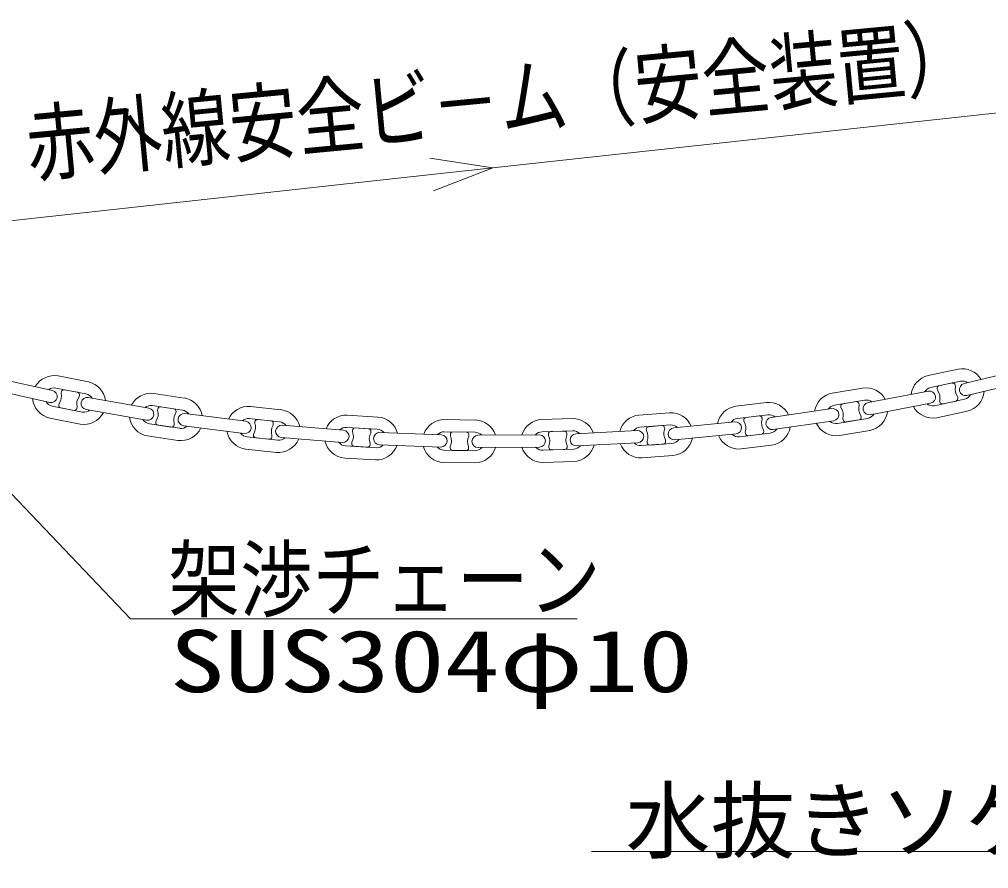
# Model space of a CAD drawing. Units: millimetres, scale not verified. Extents: x -4014 to 4014, y -2815 to 2814.
# Drawn here: x -2418 to -1629, y 891 to 1582 of the extents above; entities that cross this region are included whole.
import ezdxf
from ezdxf.enums import TextEntityAlignment as Align

# ---------------------------------------------------------------- set-up
doc = ezdxf.new("R2010")
doc.units = ezdxf.units.MM
doc.header["$LTSCALE"] = 20
doc.layers.add('0-2_LAYER259', color=7, linetype='Continuous', lineweight=9)
doc.styles.add('ＭＳ ゴシック', font='')
doc.styles.get('ＭＳ ゴシック').set_extended_font_data('MS Gothic')

msp = doc.modelspace()

# ---------------------------------------------------------------- linework, layer by layer
at = {"layer": '0-2_LAYER259'}
for p, q in [((-940.3, 1580.95), (-2032.63, 1461.37)), ((-2083.72, 1469.29), (-2032.55, 1461.43)), ((-2032.55, 1461.43), (-2082.26, 1455.94)), ((-2032.55, 1461.43), (-2080.79, 1442.65)), ((-2082.26, 1455.94), (-3174.53, 1336.4)), ((-1653.75, 1297.54), (-1678.2, 1292.32)), ((-1600.18, 1297.42), (-1648.82, 1285.84)), ((-2390.93, 1280.31), (-2439.76, 1291.09)), ((-2361.66, 1287.22), (-2386.18, 1292.05)), ((-1651.66, 1287.76), (-1676.11, 1282.53)), ((-1658.5, 1286.32), (-1669.27, 1283.98)), ((-1597.86, 1287.7), (-1646.52, 1276.11)), ((-2393.09, 1270.53), (-2441.91, 1281.33)), ((-2363.61, 1277.37), (-2388.11, 1282.23)), ((-2383.6, 1279.29), (-2383.81, 1278.3)), ((-2370.47, 1278.72), (-2381.26, 1280.88)), ((-1731.45, 1282.2), (-1756.11, 1278.09)), ((-1677.93, 1279.68), (-1727.05, 1270.32)), ((-1670.81, 1281.63), (-1670.59, 1280.61)), ((-1655.93, 1283.77), (-1656.13, 1284.76)), ((-2369.09, 1275.36), (-2368.89, 1276.38)), ((-2312.48, 1265.91), (-2361.73, 1274.52)), ((-2283.55, 1274.1), (-2308.25, 1277.88)), ((-1809.77, 1270.35), (-1834.58, 1267.35)), ((-1729.8, 1272.33), (-1754.46, 1268.22)), ((-1736.7, 1271.19), (-1747.55, 1269.36)), ((-1672.98, 1267.86), (-1648.53, 1273.08)), ((-1668.73, 1271.85), (-1668.52, 1270.86)), ((-1666.13, 1269.36), (-1655.38, 1271.61)), ((-1653.84, 1273.98), (-1654.05, 1275)), ((-2391.03, 1267.5), (-2366.51, 1262.67)), ((-2385.54, 1269.51), (-2385.73, 1268.49)), ((-2384.16, 1266.12), (-2373.37, 1263.99)), ((-2371.03, 1265.58), (-2370.83, 1266.6)), ((-2314.21, 1256.07), (-2363.46, 1264.68)), ((-2285.05, 1264.26), (-2309.75, 1267.98)), ((-2305.11, 1265.22), (-2305.26, 1264.26)), ((-2291.96, 1265.31), (-2302.84, 1266.93)), ((-2290.43, 1261.98), (-2290.29, 1263.03)), ((-2204.92, 1264.59), (-2229.78, 1267.23)), ((-1756.43, 1265.43), (-1805.91, 1258.29)), ((-1749.2, 1267.08), (-1749.04, 1266.06)), ((-1734.24, 1268.52), (-1734.41, 1269.54)), ((-1676.07, 1269.84), (-1725.19, 1260.48)), ((-1670.91, 1258.08), (-1646.45, 1263.3)), ((-2486.79, 1261.71), (-2327.44, 1094.37)), ((-2392.97, 1257.69), (-2368.45, 1252.83)), ((-2306.61, 1255.38), (-2306.77, 1254.36)), ((-2233.45, 1255.11), (-2283.05, 1261.44)), ((-2205.97, 1254.66), (-2230.83, 1257.3)), ((-2226.07, 1254.75), (-2226.18, 1253.73)), ((-2212.93, 1255.38), (-2223.86, 1256.55)), ((-2125.94, 1258.62), (-2150.9, 1260.12)), ((-2046.78, 1256.19), (-2071.77, 1256.61)), ((-1967.59, 1257.36), (-1992.58, 1256.61)), ((-1888.54, 1262.1), (-1913.47, 1260.21)), ((-1835.47, 1254.75), (-1885.21, 1249.89)), ((-1808.57, 1260.45), (-1833.38, 1257.45)), ((-1828.18, 1256.07), (-1828.06, 1255.02)), ((-1815.52, 1259.61), (-1826.43, 1258.26)), ((-1813.18, 1256.82), (-1813.28, 1257.87)), ((-1754.99, 1255.53), (-1804.49, 1248.42)), ((-1752, 1253.43), (-1727.34, 1257.51)), ((-1747.57, 1257.24), (-1747.38, 1256.22)), ((-1745.09, 1254.57), (-1734.24, 1256.4)), ((-1732.61, 1258.68), (-1732.76, 1259.7)), ((-2312, 1253.16), (-2287.29, 1249.41)), ((-2305.08, 1252.11), (-2294.22, 1250.46)), ((-2291.94, 1252.14), (-2291.77, 1253.16)), ((-2234.73, 1245.18), (-2284.31, 1251.54)), ((-2211.25, 1252.14), (-2211.16, 1253.16)), ((-2154.02, 1247.85), (-2203.86, 1251.99)), ((-2126.54, 1248.63), (-2151.5, 1250.13)), ((-2146.64, 1247.82), (-2146.68, 1246.83)), ((-2133.52, 1249.05), (-2144.52, 1249.71)), ((-2131.72, 1245.93), (-2131.65, 1246.95)), ((-2046.92, 1246.23), (-2071.92, 1246.59)), ((-1967.29, 1247.37), (-1992.27, 1246.62)), ((-1974.28, 1247.19), (-1985.28, 1246.83)), ((-1914.9, 1247.64), (-1964.83, 1245)), ((-1887.79, 1252.14), (-1912.71, 1250.25)), ((-1907.57, 1248.63), (-1907.49, 1247.61)), ((-1894.75, 1251.6), (-1905.73, 1250.76)), ((-1892.53, 1248.72), (-1892.61, 1249.74)), ((-1811.97, 1246.95), (-1812.09, 1247.97)), ((-1750.36, 1243.56), (-1725.7, 1247.64)), ((-2313.51, 1243.26), (-2288.78, 1239.54)), ((-2232.4, 1242.36), (-2207.54, 1239.75)), ((-2227.13, 1244.82), (-2227.22, 1243.8)), ((-2225.44, 1241.64), (-2214.51, 1240.47)), ((-2212.3, 1242.24), (-2212.2, 1243.29)), ((-2154.86, 1237.92), (-2204.69, 1242)), ((-2074.35, 1244.22), (-2124.31, 1246.05)), ((-2066.95, 1244.49), (-2066.96, 1243.47)), ((-2053.92, 1246.32), (-2064.93, 1246.5)), ((-2051.97, 1243.26), (-2051.95, 1244.28)), ((-1994.58, 1244.13), (-2044.57, 1243.74)), ((-1987.22, 1244.79), (-1987.19, 1243.77)), ((-1972.19, 1244.22), (-1972.23, 1245.24)), ((-1906.83, 1238.7), (-1906.73, 1237.68)), ((-1891.79, 1238.82), (-1891.87, 1239.81)), ((-1834.49, 1244.82), (-1884.24, 1239.93)), ((-1831.59, 1242.57), (-1806.77, 1245.57)), ((-1826.99, 1246.17), (-1826.87, 1245.15)), ((-1824.63, 1243.38), (-1813.71, 1244.73)), ((-2233.45, 1232.42), (-2208.59, 1229.78)), ((-2152.4, 1235.15), (-2127.44, 1233.65)), ((-2147.23, 1237.89), (-2147.28, 1236.84)), ((-2145.42, 1234.76), (-2134.44, 1234.07)), ((-2132.32, 1235.97), (-2132.25, 1236.99)), ((-2074.73, 1234.19), (-2124.68, 1236.09)), ((-2072.15, 1231.58), (-2047.15, 1231.19)), ((-2067.1, 1234.52), (-2067.11, 1233.5)), ((-2065.15, 1231.46), (-2054.16, 1231.31)), ((-2052.12, 1233.26), (-2052.11, 1234.28)), ((-1994.51, 1234.16), (-2044.5, 1233.74)), ((-1991.82, 1231.61), (-1966.84, 1232.39)), ((-1986.92, 1234.79), (-1986.89, 1233.77)), ((-1984.83, 1231.82), (-1973.83, 1232.15)), ((-1971.9, 1234.22), (-1971.92, 1235.24)), ((-1914.39, 1237.68), (-1964.31, 1235.03)), ((-1911.59, 1235.3), (-1886.66, 1237.17)), ((-1904.6, 1235.82), (-1893.64, 1236.63)), ((-1830.38, 1232.63), (-1805.56, 1235.63)), ((-2153, 1225.19), (-2128.05, 1223.69)), ((-1910.83, 1225.31), (-1885.9, 1227.17)), ((-2072.3, 1221.59), (-2047.29, 1221.23)), ((-1991.52, 1221.65), (-1966.54, 1222.37)), ((-2327.44, 1094.37), (-1963.74, 1094.37)), ((-1336.38, 904.91), (-1952.06, 904.91))]:
    msp.add_line(p, q, dxfattribs=at)
for centre, radius, start, end in [((-1650.32, 1279.92), 17.95, 31.03514, 101.03402), ((-2389.29, 1274.26), 18.05, 80.08419, 149.43383), ((-2365.5, 1269.63), 17.99, 7.85292, 77.66994), ((-1674.07, 1274.77), 18.02, 103.22642, 172.61458), ((-1658.17, 1284.23), 2.1, 14.17889, 99.02029), ((-1650.1, 1280.38), 7.53, 55.41324, 101.92781), ((-2389.48, 1274.54), 7.82, 79.89974, 124.59592), ((-2392.24, 1275.29), 5.19, 349.68195, 75.46787), ((-2381.58, 1278.82), 2.08, 81.20628, 167.10074), ((-2370.95, 1276.71), 2.08, 350.80207, 76.57806), ((-1752.77, 1260.4), 18.02, 100.67701, 170.25988), ((-1728.82, 1264.42), 17.97, 28.51463, 98.40671), ((-1674.57, 1275.26), 7.43, 101.94877, 149.08022), ((-1677.18, 1274.51), 5.23, 12.97443, 98.30211), ((-1668.79, 1281.99), 2.06, 103.60901, 190.29052), ((-1678.62, 1274.34), 10.15, 347.17893, 36.77745), ((-1646.21, 1281.27), 9.97, 166.95702, 217.35915), ((-1647.48, 1280.87), 5.16, 105.13087, 191.44529), ((-1647.51, 1281.25), 5.22, 195.61373, 280.90824), ((-1650.59, 1280.85), 18.03, 283.28049, 355.58942), ((-2389.12, 1275.26), 17.98, 185.01192, 257.62687), ((-2389.45, 1275.05), 7.71, 209.74475, 258.20053), ((-2392.16, 1275.64), 5.19, 259.6217, 345.72004), ((-2393.71, 1275.7), 10.2, 324.05434, 13.40763), ((-2361.17, 1269.22), 9.96, 143.4511, 193.95638), ((-2362.38, 1269.74), 5.18, 172.01589, 257.96576), ((-2362.45, 1269.41), 5.17, 82.00175, 168.35069), ((-2365.12, 1269.93), 7.59, 32.23702, 78.51077), ((-2310.52, 1259.88), 18.14, 82.82556, 151.8), ((-2286.57, 1256.4), 17.97, 10.46547, 80.30795), ((-1807.97, 1252.46), 18, 25.99544, 95.74997), ((-1736.47, 1269.1), 2.11, 12.04339, 96.39445), ((-1725.9, 1265.27), 5.18, 102.7454, 188.80659), ((-1728.53, 1265.07), 7.37, 52.44305, 99.92053), ((-1677.22, 1274.91), 5.19, 282.73035, 8.58994), ((-1666.52, 1271.38), 2.06, 194.27885, 280.77879), ((-1655.94, 1273.65), 2.12, 285.21335, 8.91422), ((-1650.24, 1280.58), 7.69, 282.80384, 331.19905), ((-2383.67, 1268.17), 2.09, 170.69861, 256.45026), ((-2373.05, 1266.04), 2.06, 260.99339, 347.20193), ((-2365.04, 1269.9), 7.39, 258.52969, 308.99563), ((-2310.79, 1260.32), 7.73, 82.26289, 127.40707), ((-2313.59, 1260.81), 5.22, 352.48299, 77.77643), ((-2315.08, 1261.18), 10.22, 326.78769, 16.04766), ((-2303.04, 1264.84), 2.11, 84.49217, 169.58023), ((-2292.35, 1263.26), 2.07, 353.40386, 79.32929), ((-2286.24, 1256.74), 7.61, 34.78055, 80.97726), ((-2231.25, 1249.18), 18.11, 85.35154, 154.50995), ((-2207.17, 1246.75), 18, 12.99828, 82.81788), ((-1832.1, 1249.56), 17.98, 97.94047, 167.56962), ((-1753.26, 1260.86), 7.46, 99.26254, 146.12391), ((-1755.89, 1260.24), 5.22, 10.27239, 95.95451), ((-1747.21, 1267.37), 2.02, 99.78115, 188.41114), ((-1757.37, 1260.12), 10.18, 344.7513, 34.24191), ((-1724.39, 1265.63), 10.21, 164.7461, 213.99541), ((-1725.94, 1265.65), 5.22, 192.97567, 278.3435), ((-1729.09, 1265.4), 18.07, 280.79626, 352.94467), ((-1674.26, 1275.78), 18.02, 208.3227, 280.71236), ((-1674.51, 1275.24), 7.54, 232.04805, 281.69609), ((-2365.34, 1270.59), 18.02, 260.06342, 332.26851), ((-2310.41, 1261), 18.02, 187.72791, 260.1073), ((-2310.87, 1260.58), 7.52, 211.5865, 261.34506), ((-2313.52, 1261.27), 5.24, 262.46631, 347.42277), ((-2281.94, 1256.19), 10.26, 146.89294, 195.92164), ((-2283.45, 1256.69), 5.22, 174.96296, 260.44958), ((-2283.56, 1256.32), 5.15, 84.3677, 170.74898), ((-2231.62, 1249.89), 7.44, 83.84016, 130.95104), ((-2234.32, 1249.98), 5.21, 354.88648, 80.39337), ((-2223.98, 1254.43), 2.11, 86.6419, 171.263), ((-2213.22, 1253.34), 2.06, 355.2739, 81.98038), ((-2206.76, 1247.19), 7.5, 37.2834, 83.96851), ((-2151.62, 1242.13), 18, 87.68472, 157.23109), ((-2127.37, 1240.68), 17.99, 15.62515, 85.45604), ((-2071.65, 1238.57), 18.04, 90.3971, 159.86079), ((-2047.39, 1238.23), 17.98, 18.19809, 88.05059), ((-1991.73, 1238.71), 17.92, 92.71105, 162.55282), ((-1967.42, 1239.37), 18, 20.72862, 90.53565), ((-1911.76, 1242.31), 17.98, 95.42953, 165.05332), ((-1887.58, 1244.12), 18.02, 23.30347, 93.06352), ((-1832.48, 1249.97), 7.52, 96.87213, 143.23769), ((-1835.16, 1249.55), 5.22, 8.06168, 93.43977), ((-1826.16, 1256.26), 2.03, 97.65471, 185.48641), ((-1836.56, 1249.52), 10.09, 342.01776, 31.81727), ((-1815.36, 1257.52), 2.1, 9.19853, 94.39335), ((-1803.54, 1253.46), 10.14, 161.89013, 211.61884), ((-1805.03, 1253.23), 5.14, 99.87922, 186.44818), ((-1807.71, 1252.85), 7.64, 50.62643, 96.47088), ((-1753.22, 1260.91), 7.58, 230.12168, 279.25271), ((-1755.93, 1260.65), 5.2, 280.3849, 5.80824), ((-1745.35, 1256.62), 2.08, 191.28975, 277.14813), ((-1734.62, 1258.39), 2.03, 280.75544, 8.12018), ((-1728.64, 1265.01), 7.59, 279.86327, 328.87292), ((-2304.71, 1254.14), 2.07, 173.4733, 259.59686), ((-2293.96, 1252.49), 2.05, 262.7513, 349.98187), ((-2286.44, 1257.33), 17.96, 262.50645, 334.99051), ((-2286.21, 1257.04), 7.71, 261.94085, 310.23385), ((-2231.16, 1250.32), 18.04, 190.29765, 262.69036), ((-2234.27, 1250.38), 5.21, 264.84413, 350.43598), ((-2235.79, 1250.27), 10.18, 329.13662, 18.59779), ((-2202.58, 1246.74), 10.18, 149.1408, 198.77589), ((-2204.06, 1246.78), 5.22, 87.71298, 173.03549), ((-2204.05, 1247.16), 5.19, 177.21342, 262.9346), ((-2152, 1242.72), 7.43, 86.14233, 133.19218), ((-2154.65, 1242.7), 5.19, 357.22153, 83.05423), ((-2156.01, 1242.9), 10.06, 331.39762, 21.66592), ((-2144.57, 1247.65), 2.07, 88.52767, 174.98179), ((-2133.71, 1246.99), 2.07, 358.83995, 84.60207), ((-2126.99, 1241.14), 7.5, 39.78233, 86.55375), ((-2071.98, 1238.94), 7.64, 89.56027, 135.3732), ((-1992.02, 1239.04), 7.58, 91.856, 137.87579), ((-1985.18, 1244.78), 2.05, 92.91618, 180.05186), ((-1974.29, 1245.12), 2.06, 3.16978, 89.79824), ((-1967.06, 1239.86), 7.5, 45.02138, 91.74556), ((-1912.17, 1242.77), 7.49, 94.17383, 140.74659), ((-1914.83, 1242.45), 5.2, 5.21117, 90.83947), ((-1905.54, 1248.73), 2.04, 95.46463, 182.87625), ((-1916.26, 1242.45), 10.11, 339.45488, 29.1929), ((-1894.71, 1249.49), 2.11, 6.87963, 91.10219), ((-1883.06, 1244.95), 10.16, 159.45496, 209.15101), ((-1884.48, 1244.69), 5.23, 98.0118, 183.12686), ((-1887.26, 1244.56), 7.59, 47.86828, 94.00261), ((-1835.16, 1249.96), 5.18, 277.50809, 3.5221), ((-1813.99, 1246.73), 2.03, 277.89117, 6.10103), ((-1805.04, 1253.58), 5.19, 190.22925, 276.06434), ((-1807.63, 1252.96), 7.46, 276.64831, 326.66521), ((-1808.13, 1253.48), 18.04, 278.17791, 350.36367), ((-1752.92, 1261.38), 18.01, 205.72901, 278.17842), ((-2231.52, 1249.96), 7.65, 214.69547, 263.44138), ((-2225.18, 1243.65), 2.04, 175.70304, 262.66844), ((-2214.39, 1242.56), 2.11, 266.50609, 350.74821), ((-2207.11, 1247.79), 18.06, 265.31177, 337.33319), ((-2206.82, 1247.38), 7.68, 264.63427, 312.95034), ((-2151.56, 1243.11), 17.98, 192.81203, 265.41809), ((-2154.6, 1243.08), 5.18, 267.20185, 353.05366), ((-2122.95, 1240.9), 10.04, 151.48771, 201.53364), ((-2124.31, 1240.85), 5.21, 90.00744, 175.48569), ((-2124.25, 1241.3), 5.24, 180.40026, 265.33852), ((-2074.73, 1239.41), 5.21, 270.03779, 355.82501), ((-2074.74, 1239.03), 5.2, 0.02556, 85.70619), ((-2076.28, 1239.16), 10.22, 334.44687, 23.74759), ((-2064.87, 1244.4), 2.08, 91.71647, 177.39521), ((-2054.05, 1244.21), 2.1, 2.02874, 86.49082), ((-2042.99, 1238.64), 10.04, 153.99732, 204.19495), ((-2044.33, 1238.96), 5.21, 182.72475, 268.10478), ((-2044.36, 1238.55), 5.17, 92.33217, 178.26131), ((-2047.12, 1238.53), 7.7, 43.17602, 88.51404), ((-1994.73, 1238.95), 5.18, 2.34213, 88.36975), ((-1994.72, 1239.31), 5.17, 272.34161, 358.37162), ((-1996.09, 1239.01), 10.03, 336.63788, 26.71098), ((-1962.79, 1239.99), 10.25, 157.04016, 206.28844), ((-1964.39, 1240.22), 5.19, 185.00614, 270.80699), ((-1964.36, 1239.83), 5.19, 95.17033, 180.7675), ((-1914.85, 1242.85), 5.2, 275.17025, 0.75571), ((-1893.87, 1238.7), 2.08, 276.34289, 2.76984), ((-1884.57, 1245.12), 5.19, 187.88326, 273.64399), ((-1887.21, 1244.67), 7.52, 274.17479, 323.82505), ((-1887.71, 1245.18), 18.09, 275.74964, 347.66102), ((-1832.15, 1250.57), 18.03, 203.21842, 275.63622), ((-1832.45, 1250.13), 7.63, 227.63533, 276.44574), ((-1824.78, 1245.5), 2.12, 189.77632, 273.81559), ((-2151.82, 1242.93), 7.79, 217.93653, 265.74179), ((-2145.23, 1236.79), 2.05, 178.32763, 264.79914), ((-2134.4, 1236.17), 2.09, 269.03135, 354.47815), ((-2127.4, 1241.76), 18.09, 267.9255, 339.85672), ((-2127.02, 1241.2), 7.55, 266.80661, 316.13264), ((-2071.64, 1239.61), 18.04, 195.47175, 267.88594), ((-2072.06, 1239.05), 7.46, 219.23558, 269.31322), ((-2065.05, 1233.53), 2.06, 180.63346, 267.29408), ((-2054.23, 1233.43), 2.11, 271.88496, 355.43677), ((-2047.46, 1239.3), 18.07, 270.53063, 342.52876), ((-2047.16, 1238.87), 7.68, 270.04723, 318.54531), ((-1991.7, 1239.62), 17.98, 197.95819, 270.57199), ((-1991.95, 1239.3), 7.7, 222.44532, 270.9608), ((-1984.79, 1233.94), 2.1, 184.11309, 269.12645), ((-1973.98, 1234.24), 2.08, 273.99652, 359.27665), ((-1967.03, 1239.87), 7.48, 271.48972, 321.2191), ((-1967.53, 1240.44), 18.09, 273.13046, 345.01669), ((-1911.77, 1243.36), 18.06, 200.70607, 272.9781), ((-1912.12, 1242.9), 7.61, 224.98114, 273.92879), ((-1904.67, 1237.88), 2.07, 185.86633, 271.84066)]:
    msp.add_arc(centre, radius, start, end, dxfattribs=at)

# ---------------------------------------------------------------- texts
at = {"layer": '0-2_LAYER259', "style": 'ＭＳ ゴシック', "width": 0.8}
msp.add_text('赤外線安全ビ－ム（安全装置）', height=50.61, rotation=5.423, dxfattribs=at).set_placement((-2408.26, 1439.99), align=Align.BOTTOM_LEFT)
at = {"layer": '0-2_LAYER259', "style": 'ＭＳ ゴシック'}
for s, width, p in [('架渉チェーン', 0.85, (-2296.69, 1085.97)), ('SUS304φ10', 1.3, (-2295.47, 1019.45))]:
    msp.add_text(s, height=50.61, dxfattribs=dict(at, width=width)).set_placement(p, align=Align.BOTTOM_LEFT)
msp.add_text('水抜きソケットφ50', height=50.59, dxfattribs=at).set_placement((-1924.39, 889.56), align=Align.BOTTOM_LEFT)

doc.saveas('drawing.dxf')
